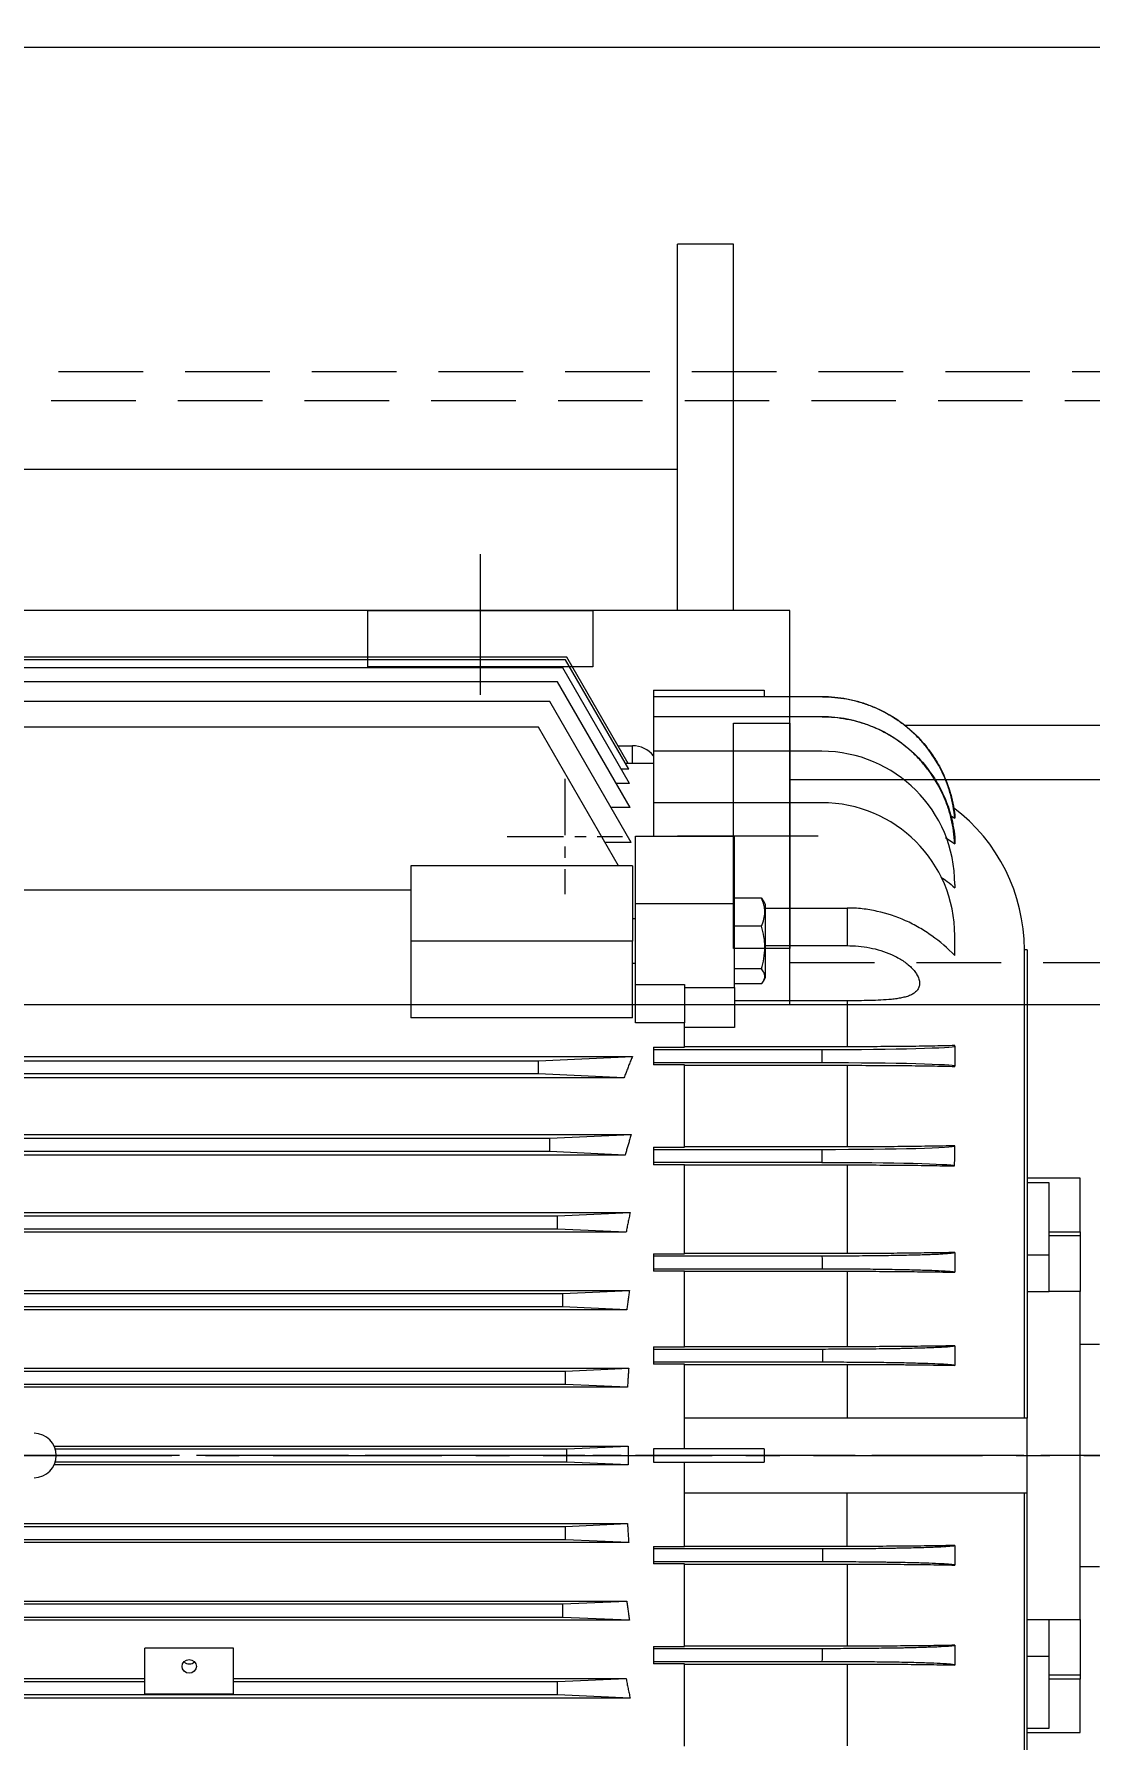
# Model space of a CAD drawing. Header units: inches. Extents: x -48 to 250, y -21 to 207.
# Drawn here: x 27.61 to 36.99, y 103.61 to 118.75 of the extents above; entities that cross this region are included whole.
import ezdxf

# ---------------------------------------------------------------- set-up
doc = ezdxf.new("R2010")
doc.units = ezdxf.units.IN
doc.header["$MEASUREMENT"] = 0
for name, pattern in [('CENTER', [2, 1.25, -0.25, 0.25, -0.25]), ('CENTERX2', [0.8, 0.5, -0.1, 0.1, -0.1]), ('HIDDEN', [0.375, 0.25, -0.125])]:
    doc.linetypes.add(name, pattern=pattern)
doc.layers.get('Defpoints').update_dxf_attribs({"lineweight": 5})
for name, color, linetype, lineweight in [('Centerline', 5, 'CENTERX2', 5), ('CL', 1, 'CENTER', 5), ('HID2', 3, 'HIDDEN', 5), ('TEXT', 104, 'Continuous', 5)]:
    doc.layers.add(name, color=color, linetype=linetype, lineweight=lineweight)
doc.styles.get("Standard").update_dxf_attribs({"font": 'arial.ttf'})
doc.dimstyles.new('STANDARD 2 PLCS$3', dxfattribs={"dimtxt": 1, "dimasz": 0.5, "dimexe": 0.18, "dimexo": 0.0625, "dimgap": 0.09, "dimtad": 0, "dimtih": 1, "dimtoh": 1, "dimzin": 4, "dimdsep": 46, "dimtxsty": 'Standard', "dimcen": 0.09, "dimaunit": 1, "dimadec": 0, "dimazin": 1, "dimtfac": 1, "dimtofl": 0, "dimtmove": 1, "dimatfit": 3, "dimfxl": 1, "dimtolj": 1, "dimtzin": 4, "dimarcsym": 0})

# ---------------------------------------------------------------- blocks, each defined once
blk = doc.blocks.new('Bolt Center')
at = {"layer": 'Centerline', "linetype": 'CENTERX2', "lineweight": 5}
for p, q in [((0, 0.512), (0, -0.512)), ((-0.512, 0), (0.512, 0))]:
    blk.add_line(p, q, dxfattribs=at)
blk = doc.blocks.new('HHI 286TS TOP VIEW')
at = {"color": 7, "linetype": 'Continuous', "lineweight": 5}
for p, q in [((878.205, 67.017), (867.17, 67.017)), ((878.196, 66.993), (867.178, 66.993)), ((878.17, 66.92), (867.204, 66.92)), ((878.762, 65.895), (878.17, 66.92)), ((878.756, 66.023), (878.196, 66.993)), ((878.751, 66.072), (878.205, 67.017)), ((878.125, 66.798), (867.25, 66.798)), ((878.769, 65.682), (878.125, 66.798)), ((878.055, 66.623), (867.319, 66.623)), ((878.777, 65.372), (878.055, 66.623)), ((878.975, 66.722), (878.975, 66.664)), ((878.975, 66.722), (879.959, 66.722)), ((878.975, 66.664), (878.975, 66.487)), ((880.476, 66.664), (878.975, 66.664)), ((879.959, 66.722), (879.959, 66.664)), ((880.477, 66.664), (880.476, 66.664)), ((878.975, 66.487), (878.975, 66.18)), ((880.472, 66.487), (878.975, 66.487)), ((877.954, 66.395), (867.421, 66.395)), ((878.664, 65.164), (877.954, 66.395)), ((878.659, 66.23), (878.79, 66.23)), ((878.79, 66.072), (878.79, 66.23)), ((878.975, 66.18), (878.975, 65.724)), ((880.471, 66.18), (878.975, 66.18)), ((878.756, 66.023), (878.688, 66.023)), ((878.751, 66.072), (878.728, 66.072)), ((878.975, 66.072), (878.751, 66.072)), ((878.762, 65.895), (878.646, 65.895)), ((878.975, 65.724), (878.975, 65.428)), ((880.471, 65.724), (878.975, 65.724)), ((878.769, 65.682), (878.599, 65.682)), ((881.614, 65.611), (881.652, 65.586)), ((881.652, 65.614), (881.652, 65.586)), ((878.817, 65.428), (879.695, 65.428)), ((878.817, 64.83), (878.817, 65.428)), ((879.695, 64.83), (879.695, 65.428)), ((881.569, 65.416), (881.652, 65.36)), ((881.652, 65.417), (881.652, 65.36)), ((878.777, 65.372), (878.544, 65.372)), ((876.821, 65.164), (876.821, 64.496)), ((878.79, 65.164), (876.821, 65.164)), ((878.79, 65.164), (878.79, 64.496)), ((881.652, 64.999), (881.652, 64.969)), ((876.821, 64.948), (868.553, 64.948)), ((878.817, 64.83), (879.695, 64.83)), ((878.817, 64.111), (878.817, 64.83)), ((879.935, 64.877), (879.695, 64.877)), ((879.695, 64.083), (879.695, 64.83)), ((879.935, 64.877), (879.951, 64.852)), ((879.971, 64.821), (879.952, 64.853)), ((879.971, 64.171), (879.971, 64.821)), ((878.817, 64.693), (878.79, 64.693)), ((879.971, 64.789), (880.695, 64.789)), ((880.695, 64.789), (880.695, 64.455)), ((878.79, 64.496), (876.821, 64.496)), ((876.821, 64.496), (876.821, 63.815)), ((878.79, 63.815), (878.79, 64.496)), ((879.935, 64.629), (879.695, 64.629)), ((881.652, 64.369), (881.652, 64.543)), ((879.971, 64.455), (880.695, 64.455)), ((882.294, 64.419), (882.27, 64.419)), ((882.27, 60.261), (882.27, 64.419)), ((882.294, 64.419), (882.294, 60.261)), ((878.79, 64.299), (878.817, 64.299)), ((879.935, 64.248), (879.695, 64.248)), ((878.817, 64.111), (879.25, 64.111)), ((878.817, 63.771), (878.817, 64.111)), ((879.25, 64.111), (879.25, 63.771)), ((879.25, 64.083), (879.695, 64.083)), ((879.935, 64.115), (879.695, 64.115)), ((879.695, 64.083), (879.695, 63.729)), ((879.952, 64.139), (879.971, 64.171)), ((880.695, 63.966), (879.695, 63.966)), ((880.695, 63.966), (880.695, 63.557)), ((878.79, 63.815), (876.821, 63.815)), ((879.25, 63.771), (878.817, 63.771)), ((879.25, 63.555), (879.25, 63.771)), ((879.695, 63.729), (879.25, 63.729)), ((866.586, 63.472), (878.789, 63.472)), ((877.954, 63.434), (878.789, 63.472)), ((878.975, 63.555), (879.25, 63.555)), ((878.975, 63.555), (878.975, 63.533)), ((878.975, 63.533), (880.471, 63.533)), ((878.975, 63.533), (878.975, 63.415)), ((880.695, 63.557), (879.25, 63.557)), ((880.471, 63.533), (880.471, 63.415)), ((881.652, 63.564), (881.652, 63.568)), ((881.652, 63.564), (881.652, 63.384)), ((867.421, 63.434), (877.954, 63.434)), ((877.954, 63.316), (867.421, 63.316)), ((877.954, 63.316), (877.954, 63.434)), ((878.714, 63.282), (877.954, 63.316)), ((880.471, 63.415), (878.975, 63.415)), ((878.975, 63.415), (878.975, 63.396)), ((879.25, 63.396), (878.975, 63.396)), ((879.25, 62.667), (879.25, 63.396)), ((879.25, 63.393), (880.695, 63.393)), ((880.695, 63.393), (880.695, 62.669)), ((881.652, 63.383), (881.652, 63.384)), ((878.714, 63.282), (866.66, 63.282)), ((866.597, 62.778), (878.777, 62.778)), ((867.319, 62.745), (878.055, 62.745)), ((878.055, 62.745), (878.777, 62.778)), ((878.055, 62.627), (878.055, 62.745)), ((881.652, 62.679), (881.652, 62.678)), ((878.725, 62.597), (866.65, 62.597)), ((878.055, 62.627), (867.319, 62.627)), ((878.725, 62.597), (878.055, 62.627)), ((878.975, 62.667), (878.975, 62.647)), ((878.975, 62.667), (879.25, 62.667)), ((878.975, 62.647), (878.975, 62.529)), ((878.975, 62.647), (880.471, 62.647)), ((880.471, 62.529), (878.975, 62.529)), ((878.975, 62.529), (878.975, 62.511)), ((880.695, 62.669), (879.25, 62.669)), ((880.471, 62.647), (880.471, 62.529)), ((881.652, 62.622), (881.652, 62.678)), ((879.25, 62.511), (878.975, 62.511)), ((879.25, 61.72), (879.25, 62.511)), ((879.25, 62.509), (880.695, 62.509)), ((880.695, 62.509), (880.695, 61.723)), ((882.766, 62.391), (882.294, 62.391)), ((882.766, 61.915), (882.766, 62.391)), ((882.49, 62.351), (882.294, 62.351)), ((882.49, 61.712), (882.49, 62.351)), ((866.606, 62.086), (878.769, 62.086)), ((878.125, 62.056), (878.769, 62.086)), ((867.25, 62.056), (878.125, 62.056)), ((878.125, 61.938), (867.25, 61.938)), ((878.125, 61.938), (878.125, 62.056)), ((878.733, 61.911), (878.125, 61.938)), ((878.733, 61.911), (866.642, 61.911)), ((882.49, 61.915), (882.766, 61.915)), ((882.766, 61.879), (882.49, 61.879)), ((882.766, 61.915), (882.766, 61.879)), ((882.766, 61.879), (882.766, 61.386)), ((878.975, 61.72), (878.975, 61.702)), ((878.975, 61.72), (879.25, 61.72)), ((878.975, 61.702), (880.472, 61.702)), ((878.975, 61.702), (878.975, 61.584)), ((880.695, 61.723), (879.25, 61.723)), ((881.652, 61.732), (881.652, 61.556)), ((882.294, 61.712), (882.49, 61.712)), ((882.49, 61.386), (882.49, 61.712)), ((878.975, 61.584), (878.975, 61.567)), ((880.475, 61.584), (878.975, 61.584)), ((879.25, 61.567), (878.975, 61.567)), ((879.25, 60.893), (879.25, 61.567)), ((879.25, 61.565), (880.695, 61.565)), ((880.695, 61.565), (880.695, 60.895)), ((866.612, 61.394), (878.762, 61.394)), ((867.204, 61.368), (878.17, 61.368)), ((878.17, 61.368), (878.762, 61.394)), ((878.17, 61.249), (878.17, 61.368)), ((882.294, 61.386), (882.49, 61.386)), ((882.766, 61.386), (882.49, 61.386)), ((882.766, 58.475), (882.766, 61.386)), ((878.739, 61.224), (866.635, 61.224)), ((878.17, 61.249), (867.204, 61.249)), ((878.739, 61.224), (878.17, 61.249)), ((878.975, 60.893), (878.975, 60.875)), ((878.975, 60.893), (879.25, 60.893)), ((878.975, 60.875), (880.476, 60.875)), ((878.975, 60.875), (878.975, 60.757)), ((880.695, 60.895), (879.25, 60.895)), ((880.476, 60.875), (880.477, 60.757)), ((881.652, 60.904), (881.652, 60.73)), ((882.937, 60.915), (882.766, 60.915)), ((878.975, 60.757), (878.975, 60.74)), ((880.477, 60.757), (878.975, 60.757)), ((879.25, 60.74), (878.975, 60.74)), ((879.25, 59.99), (879.25, 60.74)), ((879.25, 60.738), (880.695, 60.738)), ((880.695, 60.738), (880.695, 60.261)), ((866.618, 60.704), (878.756, 60.704)), ((867.178, 60.679), (878.196, 60.679)), ((878.196, 60.56), (867.178, 60.56)), ((878.196, 60.679), (878.756, 60.704)), ((878.196, 60.56), (878.196, 60.679)), ((878.745, 60.536), (878.196, 60.56)), ((878.745, 60.536), (872.995, 60.536)), ((882.294, 60.261), (879.25, 60.261)), ((882.294, 59.6), (882.294, 60.261)), ((873.653, 60.014), (878.751, 60.014)), ((873.662, 59.99), (878.205, 59.99)), ((878.205, 59.99), (878.751, 60.014)), ((878.205, 59.871), (878.205, 59.99)), ((879.959, 59.99), (878.975, 59.99)), ((878.975, 59.99), (878.975, 59.871)), ((879.959, 59.99), (879.959, 59.871)), ((878.751, 59.847), (873.653, 59.847)), ((878.205, 59.871), (873.662, 59.871)), ((878.751, 59.847), (878.205, 59.871)), ((878.975, 59.871), (879.959, 59.871)), ((879.25, 59.121), (879.25, 59.871)), ((879.25, 59.6), (882.294, 59.6)), ((880.695, 59.123), (880.695, 59.6)), ((882.27, 55.442), (882.27, 59.6)), ((882.294, 55.442), (882.294, 59.6)), ((867.178, 59.301), (878.196, 59.301)), ((872.995, 59.325), (878.745, 59.325)), ((878.196, 59.301), (878.745, 59.325)), ((878.196, 59.182), (878.196, 59.301)), ((878.756, 59.157), (866.618, 59.157)), ((878.196, 59.182), (867.178, 59.182)), ((878.756, 59.157), (878.196, 59.182)), ((878.975, 59.121), (878.975, 59.104)), ((878.975, 59.121), (879.25, 59.121)), ((878.975, 59.104), (880.477, 59.104)), ((878.975, 59.104), (878.975, 58.986)), ((880.695, 59.123), (879.25, 59.123)), ((880.477, 59.104), (880.476, 58.986)), ((881.652, 59.131), (881.652, 58.957)), ((878.975, 58.986), (878.975, 58.968)), ((880.476, 58.986), (878.975, 58.986)), ((879.25, 58.968), (878.975, 58.968)), ((879.25, 58.235), (879.25, 58.968)), ((879.25, 58.966), (880.695, 58.966)), ((880.695, 58.966), (880.695, 58.237)), ((882.766, 58.946), (882.937, 58.946)), ((866.635, 58.637), (878.739, 58.637)), ((867.204, 58.612), (878.17, 58.612)), ((878.17, 58.612), (878.739, 58.637)), ((878.17, 58.493), (878.17, 58.612)), ((878.762, 58.467), (866.612, 58.467)), ((878.17, 58.493), (867.204, 58.493)), ((878.762, 58.467), (878.17, 58.493)), ((882.294, 58.475), (882.49, 58.475)), ((882.49, 58.475), (882.766, 58.475)), ((882.49, 58.149), (882.49, 58.475)), ((882.766, 58.475), (882.766, 57.982)), ((874.459, 57.814), (874.459, 58.22)), ((875.246, 58.22), (874.459, 58.22)), ((875.246, 57.814), (875.246, 58.22)), ((878.975, 58.235), (878.975, 58.218)), ((878.975, 58.235), (879.25, 58.235)), ((878.975, 58.218), (880.475, 58.218)), ((878.975, 58.218), (878.975, 58.1)), ((880.695, 58.237), (879.25, 58.237)), ((881.652, 58.246), (881.652, 58.07)), ((882.294, 58.149), (882.49, 58.149)), ((882.49, 57.51), (882.49, 58.149)), ((878.975, 58.1), (878.975, 58.081)), ((880.472, 58.1), (878.975, 58.1)), ((879.25, 58.081), (878.975, 58.081)), ((879.25, 57.35), (879.25, 58.081)), ((879.25, 58.079), (880.695, 58.079)), ((880.695, 58.079), (880.695, 57.352)), ((870.916, 57.95), (874.459, 57.95)), ((870.916, 57.923), (874.459, 57.923)), ((875.246, 57.95), (878.733, 57.95)), ((875.246, 57.923), (878.125, 57.923)), ((878.125, 57.923), (878.733, 57.95)), ((878.125, 57.805), (878.125, 57.923)), ((882.49, 57.982), (882.766, 57.982)), ((882.766, 57.946), (882.49, 57.946)), ((882.766, 57.982), (882.766, 57.946)), ((882.766, 57.47), (882.766, 57.946)), ((878.769, 57.775), (866.606, 57.775)), ((878.125, 57.805), (867.25, 57.805)), ((874.459, 57.814), (875.246, 57.814)), ((878.769, 57.775), (878.125, 57.805)), ((882.294, 57.51), (882.49, 57.51)), ((882.294, 57.47), (882.766, 57.47))]:
    blk.add_line(p, q, dxfattribs=at)
at = {"color": 7, "linetype": 'Continuous', "lineweight": 5, "flags": 128}
blk.add_lwpolyline([(874.853, 57.997), (874.828, 58.002), (874.808, 58.015), (874.794, 58.035), (874.79, 58.058), (874.794, 58.081), (874.808, 58.101), (874.828, 58.114), (874.853, 58.118), (874.877, 58.114), (874.897, 58.101), (874.911, 58.081), (874.916, 58.058), (874.911, 58.035), (874.897, 58.015), (874.877, 58.002), (874.853, 57.997)], dxfattribs=at)
at = {"color": 7, "linetype": 'Continuous', "lineweight": 5}
for centre, radius, start, end in [((878.79, 65.993), 0.236, 38.4332, 90), ((880.471, 64.999), 1.181, 0, 90), ((880.471, 64.543), 1.181, 0, 90), ((880.695, 64.419), 1.575, 0, 53.1097), ((873.475, 59.93), 0.197, 270, 90), ((874.853, 58.144), 0.0644, 224.2755, 315.7245)]:
    blk.add_arc(centre, radius, start, end, dxfattribs=at)
for centre, start_param, end_param in [((880.471, 63.564), 4.712389, 6.283185), ((880.471, 63.384), 0, 1.570796), ((880.471, 62.678), 4.712389, 6.283185), ((880.471, 62.498), 0.054813, 1.570796)]:
    blk.add_ellipse(centre, major_axis=(1.181, 0), ratio=0.026186, start_param=start_param, end_param=end_param, dxfattribs=at)
for points, knots in [([(881.652, 65.586), (881.645, 65.66), (881.632, 65.731), (881.603, 65.836), (881.591, 65.871), (881.572, 65.922), (881.565, 65.939), (881.55, 65.973), (881.542, 65.99), (881.502, 66.071), (881.464, 66.133), (881.409, 66.206), (881.398, 66.221), (881.374, 66.249), (881.362, 66.263), (881.326, 66.304), (881.3, 66.329), (881.22, 66.403), (881.162, 66.447), (881.084, 66.495), (881.068, 66.505), (881.036, 66.522), (881.02, 66.531), (880.971, 66.555), (880.938, 66.57), (880.87, 66.596), (880.836, 66.608), (880.766, 66.628), (880.73, 66.637), (880.622, 66.657), (880.549, 66.664), (880.476, 66.664)], [0, 0, 0, 0, 0.125, 0.125, 0.1875, 0.1875, 0.21875, 0.21875, 0.25, 0.25, 0.375, 0.375, 0.40625, 0.40625, 0.4375, 0.4375, 0.5, 0.5, 0.625, 0.625, 0.65625, 0.65625, 0.6875, 0.6875, 0.75, 0.75, 0.8125, 0.8125, 0.875, 0.875, 1, 1, 1, 1]), ([(880.477, 66.664), (880.55, 66.664), (880.621, 66.657), (880.727, 66.638), (880.762, 66.63), (880.831, 66.61), (880.866, 66.599), (880.967, 66.56), (881.031, 66.529), (881.107, 66.482), (881.123, 66.472), (881.153, 66.452), (881.167, 66.442), (881.211, 66.409), (881.239, 66.387), (881.319, 66.315), (881.367, 66.263), (881.433, 66.178), (881.454, 66.148), (881.493, 66.087), (881.511, 66.056), (881.56, 65.961), (881.587, 65.895), (881.619, 65.791), (881.628, 65.756), (881.642, 65.685), (881.648, 65.65), (881.652, 65.614)], [0, 0, 0, 0, 0.125, 0.125, 0.1875, 0.1875, 0.25, 0.25, 0.375, 0.375, 0.40625, 0.40625, 0.4375, 0.4375, 0.5, 0.5, 0.625, 0.625, 0.6875, 0.6875, 0.75, 0.75, 0.875, 0.875, 0.9375, 0.9375, 1, 1, 1, 1]), ([(881.652, 65.36), (881.648, 65.435), (881.638, 65.509), (881.612, 65.618), (881.601, 65.654), (881.577, 65.725), (881.563, 65.761), (881.516, 65.863), (881.479, 65.928), (881.414, 66.019), (881.391, 66.049), (881.341, 66.106), (881.315, 66.134), (881.234, 66.211), (881.176, 66.257), (881.081, 66.318), (881.048, 66.338), (880.981, 66.372), (880.947, 66.388), (880.843, 66.429), (880.772, 66.451), (880.66, 66.472), (880.623, 66.478), (880.548, 66.485), (880.51, 66.487), (880.472, 66.487)], [0, 0, 0, 0, 0.125, 0.125, 0.1875, 0.1875, 0.25, 0.25, 0.375, 0.375, 0.4375, 0.4375, 0.5, 0.5, 0.625, 0.625, 0.6875, 0.6875, 0.75, 0.75, 0.875, 0.875, 0.9375, 0.9375, 1, 1, 1, 1]), ([(880.475, 66.487), (880.548, 66.487), (880.62, 66.48), (880.727, 66.46), (880.762, 66.452), (880.832, 66.432), (880.867, 66.42), (880.969, 66.381), (881.034, 66.349), (881.126, 66.292), (881.156, 66.271), (881.2, 66.238), (881.215, 66.227), (881.243, 66.203), (881.257, 66.191), (881.324, 66.13), (881.373, 66.077), (881.438, 65.99), (881.459, 65.96), (881.498, 65.898), (881.516, 65.866), (881.564, 65.769), (881.591, 65.702), (881.621, 65.597), (881.629, 65.561), (881.643, 65.489), (881.648, 65.453), (881.652, 65.417)], [0, 0, 0, 0, 0.125, 0.125, 0.1875, 0.1875, 0.25, 0.25, 0.375, 0.375, 0.4375, 0.4375, 0.46875, 0.46875, 0.5, 0.5, 0.625, 0.625, 0.6875, 0.6875, 0.75, 0.75, 0.875, 0.875, 0.9375, 0.9375, 1, 1, 1, 1]), ([(881.527, 65.063), (881.547, 65.051), (881.591, 65.023), (881.63, 64.988), (881.652, 64.969)], [0, 0, 0, 0, 0.43884, 1, 1, 1, 1]), ([(879.935, 64.629), (879.944, 64.649), (879.952, 64.669), (879.962, 64.71), (879.965, 64.731), (879.965, 64.763), (879.964, 64.774), (879.962, 64.794), (879.96, 64.805), (879.952, 64.836), (879.944, 64.856), (879.935, 64.877)], [0, 0, 0, 0, 0.25, 0.25, 0.5, 0.5, 0.625, 0.625, 0.75, 0.75, 1, 1, 1, 1]), ([(881.652, 64.369), (881.588, 64.433), (881.521, 64.491), (881.412, 64.568), (881.374, 64.592), (881.296, 64.637), (881.256, 64.658), (881.134, 64.713), (881.049, 64.741), (880.919, 64.769), (880.875, 64.777), (880.785, 64.787), (880.74, 64.789), (880.695, 64.789)], [0, 0, 0, 0, 0.25, 0.25, 0.375, 0.375, 0.5, 0.5, 0.75, 0.75, 0.875, 0.875, 1, 1, 1, 1]), ([(879.935, 64.248), (879.944, 64.279), (879.952, 64.31), (879.962, 64.374), (879.965, 64.406), (879.965, 64.454), (879.964, 64.47), (879.962, 64.503), (879.96, 64.518), (879.952, 64.566), (879.944, 64.597), (879.935, 64.629)], [0, 0, 0, 0, 0.25, 0.25, 0.5, 0.5, 0.625, 0.625, 0.75, 0.75, 1, 1, 1, 1]), ([(880.695, 64.455), (880.763, 64.455), (880.83, 64.449), (880.929, 64.43), (880.962, 64.422), (881.027, 64.402), (881.059, 64.39), (881.121, 64.363), (881.151, 64.347), (881.208, 64.311), (881.234, 64.291), (881.269, 64.258), (881.28, 64.246), (881.3, 64.222), (881.309, 64.21), (881.32, 64.19), (881.323, 64.184), (881.329, 64.171), (881.331, 64.165), (881.335, 64.152), (881.337, 64.145), (881.339, 64.133), (881.339, 64.127), (881.339, 64.108), (881.337, 64.097), (881.33, 64.076), (881.324, 64.066), (881.313, 64.053), (881.309, 64.049), (881.3, 64.041), (881.296, 64.037), (881.281, 64.027), (881.27, 64.021), (881.247, 64.01), (881.234, 64.006), (881.208, 63.998), (881.194, 63.995), (881.166, 63.989), (881.151, 63.986), (881.122, 63.982), (881.106, 63.98), (881.06, 63.975), (881.028, 63.973), (880.964, 63.97), (880.931, 63.969), (880.865, 63.967), (880.831, 63.967), (880.763, 63.966), (880.729, 63.966), (880.695, 63.966)], [0, 0, 0, 0, 0.125, 0.125, 0.1875, 0.1875, 0.25, 0.25, 0.3125, 0.3125, 0.375, 0.375, 0.40625, 0.40625, 0.4375, 0.4375, 0.453125, 0.453125, 0.46875, 0.46875, 0.484375, 0.484375, 0.5, 0.5, 0.53125, 0.53125, 0.5625, 0.5625, 0.578125, 0.578125, 0.59375, 0.59375, 0.625, 0.625, 0.65625, 0.65625, 0.6875, 0.6875, 0.71875, 0.71875, 0.75, 0.75, 0.8125, 0.8125, 0.875, 0.875, 0.9375, 0.9375, 1, 1, 1, 1]), ([(879.935, 64.115), (879.944, 64.126), (879.952, 64.137), (879.962, 64.159), (879.965, 64.17), (879.965, 64.187), (879.964, 64.193), (879.962, 64.204), (879.96, 64.21), (879.952, 64.226), (879.944, 64.237), (879.935, 64.248)], [0, 0, 0, 0, 0.25, 0.25, 0.5, 0.5, 0.625, 0.625, 0.75, 0.75, 1, 1, 1, 1]), ([(878.789, 63.472), (878.784, 63.46), (878.774, 63.435), (878.758, 63.397), (878.744, 63.358), (878.729, 63.32), (878.719, 63.295), (878.714, 63.282)], [0, 0, 0, 0, 0.2010999, 0.4016477, 0.6016456, 0.8010957, 1, 1, 1, 1]), ([(881.652, 63.568), (881.588, 63.567), (881.521, 63.565), (881.412, 63.563), (881.374, 63.562), (881.296, 63.561), (881.256, 63.561), (881.134, 63.559), (881.049, 63.559), (880.919, 63.558), (880.875, 63.558), (880.785, 63.557), (880.74, 63.557), (880.695, 63.557)], [0, 0, 0, 0, 0.25, 0.25, 0.375, 0.375, 0.5, 0.5, 0.75, 0.75, 0.875, 0.875, 1, 1, 1, 1]), ([(880.695, 63.393), (880.784, 63.393), (880.872, 63.393), (881.001, 63.392), (881.043, 63.392), (881.128, 63.391), (881.17, 63.391), (881.292, 63.39), (881.37, 63.389), (881.48, 63.387), (881.516, 63.386), (881.586, 63.385), (881.619, 63.384), (881.652, 63.383)], [0, 0, 0, 0, 0.25, 0.25, 0.375, 0.375, 0.5, 0.5, 0.75, 0.75, 0.875, 0.875, 1, 1, 1, 1]), ([(878.777, 62.778), (878.774, 62.766), (878.767, 62.742), (878.756, 62.706), (878.745, 62.67), (878.735, 62.633), (878.728, 62.609), (878.725, 62.597)], [0, 0, 0, 0, 0.200776, 0.401161, 0.601159, 0.800772, 1, 1, 1, 1]), ([(881.652, 62.679), (881.586, 62.677), (881.516, 62.676), (881.405, 62.674), (881.367, 62.674), (881.308, 62.673), (881.288, 62.672), (881.248, 62.672), (881.228, 62.672), (881.125, 62.671), (881.042, 62.67), (880.914, 62.669), (880.871, 62.669), (880.783, 62.669), (880.739, 62.669), (880.695, 62.669)], [0, 0, 0, 0, 0.25, 0.25, 0.375, 0.375, 0.4375, 0.4375, 0.5, 0.5, 0.75, 0.75, 0.875, 0.875, 1, 1, 1, 1]), ([(881.65, 62.5), (881.65, 62.51), (881.651, 62.531), (881.651, 62.562), (881.652, 62.592), (881.652, 62.612), (881.652, 62.622)], [0, 0, 0, 0, 0.254832, 0.506442, 0.754831, 1, 1, 1, 1]), ([(880.695, 62.509), (880.783, 62.509), (880.869, 62.509), (880.996, 62.508), (881.038, 62.508), (881.101, 62.507), (881.122, 62.507), (881.163, 62.507), (881.184, 62.507), (881.286, 62.506), (881.364, 62.505), (881.512, 62.502), (881.583, 62.501), (881.65, 62.5)], [0, 0, 0, 0, 0.25, 0.25, 0.375, 0.375, 0.4375, 0.4375, 0.5, 0.5, 0.75, 0.75, 1, 1, 1, 1]), ([(878.769, 62.086), (878.766, 62.071), (878.759, 62.042), (878.75, 61.998), (878.741, 61.955), (878.736, 61.925), (878.733, 61.911)], [0, 0, 0, 0, 0.250629, 0.500836, 0.750625, 1, 1, 1, 1]), ([(880.472, 61.702), (880.548, 61.702), (880.622, 61.702), (880.732, 61.703), (880.768, 61.703), (880.84, 61.704), (880.876, 61.704), (880.981, 61.705), (881.047, 61.706), (881.141, 61.708), (881.172, 61.708), (881.231, 61.709), (881.259, 61.71), (881.341, 61.712), (881.389, 61.713), (881.455, 61.716), (881.475, 61.717), (881.513, 61.718), (881.53, 61.719), (881.577, 61.722), (881.601, 61.724), (881.628, 61.727), (881.635, 61.728), (881.646, 61.73), (881.65, 61.731), (881.652, 61.732)], [0, 0, 0, 0, 0.125, 0.125, 0.1875, 0.1875, 0.25, 0.25, 0.375, 0.375, 0.4375, 0.4375, 0.5, 0.5, 0.625, 0.625, 0.6875, 0.6875, 0.75, 0.75, 0.875, 0.875, 0.9375, 0.9375, 1, 1, 1, 1]), ([(881.652, 61.732), (881.584, 61.73), (881.513, 61.729), (881.363, 61.727), (881.285, 61.726), (881.121, 61.724), (881.037, 61.724), (880.868, 61.723), (880.782, 61.723), (880.695, 61.723)], [0, 0, 0, 0, 0.25, 0.25, 0.5, 0.5, 0.75, 0.75, 1, 1, 1, 1]), ([(881.652, 61.556), (881.645, 61.558), (881.631, 61.56), (881.601, 61.563), (881.589, 61.563), (881.563, 61.565), (881.548, 61.566), (881.499, 61.569), (881.461, 61.57), (881.395, 61.573), (881.372, 61.573), (881.335, 61.574), (881.322, 61.575), (881.296, 61.575), (881.283, 61.576), (881.216, 61.577), (881.158, 61.578), (881.081, 61.58), (881.066, 61.58), (881.034, 61.58), (881.017, 61.581), (880.968, 61.581), (880.935, 61.582), (880.834, 61.583), (880.764, 61.583), (880.657, 61.584), (880.621, 61.584), (880.548, 61.584), (880.512, 61.584), (880.475, 61.584)], [0, 0, 0, 0, 0.125, 0.125, 0.1875, 0.1875, 0.25, 0.25, 0.375, 0.375, 0.4375, 0.4375, 0.46875, 0.46875, 0.5, 0.5, 0.625, 0.625, 0.65625, 0.65625, 0.6875, 0.6875, 0.75, 0.75, 0.875, 0.875, 0.9375, 0.9375, 1, 1, 1, 1]), ([(880.695, 61.565), (880.782, 61.565), (880.868, 61.565), (881.036, 61.564), (881.12, 61.563), (881.284, 61.562), (881.362, 61.561), (881.512, 61.559), (881.584, 61.557), (881.652, 61.556)], [0, 0, 0, 0, 0.25, 0.25, 0.5, 0.5, 0.75, 0.75, 1, 1, 1, 1]), ([(878.762, 61.394), (878.76, 61.38), (878.756, 61.352), (878.75, 61.309), (878.745, 61.266), (878.741, 61.238), (878.739, 61.224)], [0, 0, 0, 0, 0.250399, 0.50053, 0.750395, 1, 1, 1, 1]), ([(880.476, 60.875), (880.549, 60.875), (880.622, 60.876), (880.729, 60.876), (880.764, 60.876), (880.817, 60.877), (880.835, 60.877), (880.87, 60.877), (880.887, 60.877), (880.972, 60.878), (881.037, 60.879), (881.114, 60.88), (881.13, 60.881), (881.16, 60.881), (881.175, 60.881), (881.219, 60.882), (881.246, 60.883), (881.327, 60.885), (881.376, 60.886), (881.431, 60.888), (881.441, 60.888), (881.462, 60.889), (881.472, 60.89), (881.5, 60.891), (881.518, 60.892), (881.55, 60.893), (881.565, 60.894), (881.591, 60.896), (881.602, 60.897), (881.632, 60.9), (881.645, 60.902), (881.652, 60.904)], [0, 0, 0, 0, 0.125, 0.125, 0.1875, 0.1875, 0.21875, 0.21875, 0.25, 0.25, 0.375, 0.375, 0.40625, 0.40625, 0.4375, 0.4375, 0.5, 0.5, 0.625, 0.625, 0.65625, 0.65625, 0.6875, 0.6875, 0.75, 0.75, 0.8125, 0.8125, 0.875, 0.875, 1, 1, 1, 1]), ([(881.652, 60.904), (881.583, 60.902), (881.512, 60.901), (881.361, 60.899), (881.283, 60.898), (881.16, 60.897), (881.119, 60.896), (881.036, 60.896), (880.994, 60.896), (880.867, 60.895), (880.782, 60.895), (880.695, 60.895)], [0, 0, 0, 0, 0.25, 0.25, 0.5, 0.5, 0.625, 0.625, 0.75, 0.75, 1, 1, 1, 1]), ([(881.652, 60.73), (881.644, 60.732), (881.629, 60.733), (881.598, 60.736), (881.586, 60.737), (881.559, 60.739), (881.544, 60.74), (881.494, 60.742), (881.456, 60.744), (881.401, 60.746), (881.39, 60.746), (881.366, 60.747), (881.354, 60.747), (881.317, 60.748), (881.292, 60.749), (881.212, 60.751), (881.154, 60.752), (881.062, 60.753), (881.03, 60.754), (880.966, 60.755), (880.933, 60.755), (880.833, 60.756), (880.764, 60.756), (880.657, 60.757), (880.622, 60.757), (880.55, 60.757), (880.514, 60.757), (880.477, 60.757)], [0, 0, 0, 0, 0.125, 0.125, 0.1875, 0.1875, 0.25, 0.25, 0.375, 0.375, 0.40625, 0.40625, 0.4375, 0.4375, 0.5, 0.5, 0.625, 0.625, 0.6875, 0.6875, 0.75, 0.75, 0.875, 0.875, 0.9375, 0.9375, 1, 1, 1, 1]), ([(880.695, 60.738), (880.782, 60.738), (880.867, 60.738), (881.035, 60.737), (881.118, 60.737), (881.22, 60.736), (881.241, 60.736), (881.281, 60.735), (881.301, 60.735), (881.36, 60.734), (881.398, 60.734), (881.511, 60.732), (881.583, 60.731), (881.652, 60.73)], [0, 0, 0, 0, 0.25, 0.25, 0.5, 0.5, 0.5625, 0.5625, 0.625, 0.625, 0.75, 0.75, 1, 1, 1, 1]), ([(878.756, 60.704), (878.755, 60.69), (878.753, 60.662), (878.75, 60.62), (878.748, 60.578), (878.746, 60.55), (878.745, 60.536)], [0, 0, 0, 0, 0.250195, 0.500258, 0.750191, 1, 1, 1, 1]), ([(878.751, 60.014), (878.75, 60), (878.75, 59.972), (878.75, 59.93), (878.75, 59.889), (878.75, 59.861), (878.751, 59.847)], [0, 0, 0, 0, 0.250002, 0.5, 0.749998, 1, 1, 1, 1]), ([(878.745, 59.325), (878.746, 59.311), (878.748, 59.283), (878.75, 59.241), (878.753, 59.199), (878.755, 59.171), (878.756, 59.157)], [0, 0, 0, 0, 0.249809, 0.499742, 0.749805, 1, 1, 1, 1]), ([(880.477, 59.104), (880.55, 59.104), (880.621, 59.104), (880.727, 59.104), (880.762, 59.105), (880.831, 59.105), (880.866, 59.105), (880.967, 59.106), (881.031, 59.107), (881.107, 59.108), (881.123, 59.109), (881.153, 59.109), (881.167, 59.11), (881.211, 59.11), (881.239, 59.111), (881.319, 59.113), (881.367, 59.114), (881.433, 59.116), (881.454, 59.117), (881.493, 59.119), (881.511, 59.12), (881.56, 59.122), (881.587, 59.124), (881.619, 59.127), (881.628, 59.127), (881.642, 59.129), (881.648, 59.13), (881.652, 59.131)], [0, 0, 0, 0, 0.125, 0.125, 0.1875, 0.1875, 0.25, 0.25, 0.375, 0.375, 0.40625, 0.40625, 0.4375, 0.4375, 0.5, 0.5, 0.625, 0.625, 0.6875, 0.6875, 0.75, 0.75, 0.875, 0.875, 0.9375, 0.9375, 1, 1, 1, 1]), ([(881.652, 59.131), (881.583, 59.13), (881.439, 59.127), (881.283, 59.126), (881.18, 59.125), (881.16, 59.125), (881.118, 59.124), (881.098, 59.124), (881.035, 59.124), (880.993, 59.123), (880.867, 59.123), (880.782, 59.123), (880.695, 59.123)], [0, 0, 0, 0, 0.25, 0.5, 0.5, 0.5625, 0.5625, 0.625, 0.625, 0.75, 0.75, 1, 1, 1, 1]), ([(881.652, 58.957), (881.645, 58.959), (881.632, 58.961), (881.603, 58.964), (881.591, 58.965), (881.572, 58.966), (881.565, 58.967), (881.55, 58.968), (881.542, 58.968), (881.502, 58.97), (881.464, 58.972), (881.409, 58.974), (881.398, 58.974), (881.374, 58.975), (881.362, 58.975), (881.326, 58.976), (881.3, 58.977), (881.22, 58.979), (881.162, 58.98), (881.084, 58.981), (881.068, 58.981), (881.036, 58.982), (881.02, 58.982), (880.971, 58.983), (880.938, 58.983), (880.87, 58.984), (880.836, 58.984), (880.766, 58.985), (880.73, 58.985), (880.622, 58.985), (880.549, 58.986), (880.476, 58.986)], [0, 0, 0, 0, 0.125, 0.125, 0.1875, 0.1875, 0.21875, 0.21875, 0.25, 0.25, 0.375, 0.375, 0.40625, 0.40625, 0.4375, 0.4375, 0.5, 0.5, 0.625, 0.625, 0.65625, 0.65625, 0.6875, 0.6875, 0.75, 0.75, 0.8125, 0.8125, 0.875, 0.875, 1, 1, 1, 1]), ([(880.695, 58.966), (880.782, 58.966), (880.867, 58.966), (881.036, 58.965), (881.119, 58.965), (881.242, 58.963), (881.282, 58.963), (881.36, 58.962), (881.399, 58.962), (881.512, 58.96), (881.583, 58.959), (881.652, 58.957)], [0, 0, 0, 0, 0.25, 0.25, 0.5, 0.5, 0.625, 0.625, 0.75, 0.75, 1, 1, 1, 1]), ([(878.739, 58.637), (878.741, 58.623), (878.745, 58.595), (878.75, 58.552), (878.756, 58.509), (878.76, 58.481), (878.762, 58.467)], [0, 0, 0, 0, 0.249605, 0.49947, 0.749601, 1, 1, 1, 1]), ([(880.475, 58.218), (880.548, 58.218), (880.62, 58.218), (880.727, 58.219), (880.762, 58.219), (880.832, 58.219), (880.867, 58.22), (880.969, 58.221), (881.034, 58.222), (881.126, 58.223), (881.156, 58.224), (881.2, 58.224), (881.215, 58.225), (881.243, 58.225), (881.257, 58.226), (881.324, 58.227), (881.373, 58.229), (881.438, 58.231), (881.459, 58.232), (881.498, 58.233), (881.516, 58.234), (881.564, 58.237), (881.591, 58.238), (881.621, 58.241), (881.629, 58.242), (881.643, 58.244), (881.648, 58.245), (881.652, 58.246)], [0, 0, 0, 0, 0.125, 0.125, 0.1875, 0.1875, 0.25, 0.25, 0.375, 0.375, 0.4375, 0.4375, 0.46875, 0.46875, 0.5, 0.5, 0.625, 0.625, 0.6875, 0.6875, 0.75, 0.75, 0.875, 0.875, 0.9375, 0.9375, 1, 1, 1, 1]), ([(881.652, 58.246), (881.584, 58.244), (881.512, 58.243), (881.362, 58.241), (881.284, 58.24), (881.12, 58.239), (881.037, 58.238), (880.868, 58.237), (880.782, 58.237), (880.695, 58.237)], [0, 0, 0, 0, 0.25, 0.25, 0.5, 0.5, 0.75, 0.75, 1, 1, 1, 1]), ([(881.652, 58.07), (881.648, 58.072), (881.638, 58.074), (881.612, 58.077), (881.601, 58.078), (881.577, 58.08), (881.563, 58.081), (881.516, 58.083), (881.479, 58.085), (881.414, 58.088), (881.391, 58.088), (881.341, 58.09), (881.315, 58.091), (881.234, 58.093), (881.176, 58.094), (881.081, 58.095), (881.048, 58.096), (880.981, 58.097), (880.947, 58.097), (880.843, 58.098), (880.772, 58.099), (880.66, 58.099), (880.623, 58.1), (880.548, 58.1), (880.51, 58.1), (880.472, 58.1)], [0, 0, 0, 0, 0.125, 0.125, 0.1875, 0.1875, 0.25, 0.25, 0.375, 0.375, 0.4375, 0.4375, 0.5, 0.5, 0.625, 0.625, 0.6875, 0.6875, 0.75, 0.75, 0.875, 0.875, 0.9375, 0.9375, 1, 1, 1, 1]), ([(880.695, 58.079), (880.782, 58.079), (880.868, 58.079), (880.995, 58.079), (881.037, 58.078), (881.121, 58.078), (881.162, 58.077), (881.285, 58.076), (881.364, 58.075), (881.513, 58.073), (881.584, 58.072), (881.652, 58.07)], [0, 0, 0, 0, 0.25, 0.25, 0.375, 0.375, 0.5, 0.5, 0.75, 0.75, 1, 1, 1, 1]), ([(878.733, 57.95), (878.736, 57.936), (878.741, 57.906), (878.75, 57.863), (878.759, 57.819), (878.766, 57.79), (878.769, 57.775)], [0, 0, 0, 0, 0.2493752, 0.4991643, 0.7493713, 1, 1, 1, 1])]:
    blk.add_open_spline(points, degree=3, knots=knots, dxfattribs=at)
for points in [[(880.472, 61.702), (880.473, 61.663), (880.474, 61.623), (880.475, 61.584)], [(880.475, 58.218), (880.474, 58.179), (880.473, 58.139), (880.472, 58.1)]]:
    blk.add_open_spline(points, degree=3, dxfattribs=at)
at = {"layer": 'Centerline', "lineweight": 5, "ltscale": 1.5}
blk.add_line((886.766, 59.93), (859.303, 59.93), dxfattribs=at)
at = {"lineweight": 5, "ltscale": 1.5}
blk.add_blockref('Bolt Center', (878.189, 65.423), dxfattribs=at)
blk = doc.blocks.new('MOTOR BASE No Hidden')
at = {"lineweight": 5}
for p, q in [((14, 7.5), (14, 10.75)), ((14.5, 10.75), (14, 10.75)), ((14.5, 7.5), (14.5, 10.75)), ((15, 4), (15, 7.5)), ((15, 4), (0, 4))]:
    blk.add_line(p, q, dxfattribs=at)
at = {"color": 7, "lineweight": 5}
for p, q in [((14, 8.75), (7.75, 8.75)), ((15, 7.5), (0, 7.5)), ((27, 4), (15, 4))]:
    blk.add_line(p, q, dxfattribs=at)
at = {"color": 7, "linetype": 'Continuous', "lineweight": 5}
blk.add_line((15, 6), (27, 6), dxfattribs=at)
at = {"lineweight": 5}
for points in [[(13.25, 7), (11.25, 7), (11.25, 7.5), (13.25, 7.5)], [(15, 6.5), (15, 4.5), (14.5, 4.5), (14.5, 6.5)]]:
    blk.add_lwpolyline(points, close=True, dxfattribs=at)
at = {"layer": 'CL', "color": 5, "lineweight": 5}
for p, q in [((12.25, 8), (12.25, 6.5)), ((14, 5.5), (15.5, 5.5)), ((27, 0), (-1.566, 0))]:
    blk.add_line(p, q, dxfattribs=at)
at = {"layer": 'HID2', "color": 7, "linetype": 'HIDDEN', "lineweight": 5, "ltscale": 3}
blk.add_line((15, 4.375), (27, 4.375), dxfattribs=at)
blk = doc.blocks.new('*D65')
at = {"layer": 'Defpoints', "color": 0, "linetype": 'Continuous', "ltscale": 3, "transparency": 16777216}
for p in [(48.308, 110.922), (53.723, 101.348)]:
    blk.add_point(p, dxfattribs=at)
at = {"layer": 'TEXT', "color": 0, "linetype": 'Continuous', "lineweight": -2, "ltscale": 3, "transparency": 16777216}
for p, q in [((37.187, 129.7), (37.687, 129.7)), ((37.687, 129.7), (48.062, 111.358)), ((50.926, 106.135), (51.106, 106.135)), ((51.016, 106.045), (51.016, 106.225))]:
    blk.add_line(p, q, dxfattribs=at)
at = {"layer": 'TEXT', "color": 0, "linetype": 'Continuous', "ltscale": 3, "transparency": 16777216}
blk.add_solid([(48.134, 111.399), (47.989, 111.317), (48.308, 110.922)], dxfattribs=at)
at = {"layer": 'TEXT', "color": 0, "linetype": 'Continuous', "lineweight": 5, "ltscale": 3, "transparency": 16777216, "insert": (32.638, 129.7), "char_height": 2, "attachment_point": 5}
blk.add_mtext('\\A1;∅11.00', dxfattribs=at)
blk = doc.blocks.new('*D66')
at = {"layer": 'Defpoints', "color": 0, "linetype": 'Continuous', "ltscale": 3, "transparency": 16777216}
for p in [(49.327, 108.615), (52.704, 103.656)]:
    blk.add_point(p, dxfattribs=at)
at = {"layer": 'TEXT', "color": 0, "linetype": 'Continuous', "lineweight": -2, "ltscale": 3, "transparency": 16777216}
for p, q in [((37.788, 124.827), (38.288, 124.827)), ((38.288, 124.827), (49.046, 109.028)), ((50.926, 106.135), (51.106, 106.135)), ((51.016, 106.045), (51.016, 106.225))]:
    blk.add_line(p, q, dxfattribs=at)
at = {"layer": 'TEXT', "color": 0, "linetype": 'Continuous', "ltscale": 3, "transparency": 16777216}
blk.add_solid([(49.115, 109.075), (48.977, 108.981), (49.327, 108.615)], dxfattribs=at)
at = {"layer": 'TEXT', "color": 0, "linetype": 'Continuous', "lineweight": 5, "ltscale": 3, "transparency": 16777216, "insert": (29.63, 124.827), "char_height": 2, "attachment_point": 5}
blk.add_mtext('\\A1;∅6.00 INLET', dxfattribs=at)
blk = doc.blocks.new('*D67')
at = {"layer": 'Defpoints', "color": 0, "linetype": 'Continuous', "ltscale": 3, "transparency": 16777216}
for p in [(54.1, 109.748), (47.931, 102.523)]:
    blk.add_point(p, dxfattribs=at)
at = {"layer": 'TEXT', "color": 0, "linetype": 'Continuous', "lineweight": -2, "ltscale": 3, "transparency": 16777216}
for p, q in [((50.926, 106.135), (51.106, 106.135)), ((51.016, 106.045), (51.016, 106.225)), ((36.646, 89.304), (47.607, 102.142)), ((36.146, 89.304), (36.646, 89.304))]:
    blk.add_line(p, q, dxfattribs=at)
at = {"layer": 'TEXT', "color": 0, "linetype": 'Continuous', "ltscale": 3, "transparency": 16777216}
blk.add_solid([(47.543, 102.197), (47.67, 102.088), (47.931, 102.523)], dxfattribs=at)
at = {"layer": 'TEXT', "color": 0, "linetype": 'Continuous', "lineweight": 5, "ltscale": 3, "transparency": 16777216, "insert": (29.324, 89.304), "char_height": 2, "attachment_point": 5}
blk.add_mtext('\\A1;∅9.50 B.C.', dxfattribs=at)

msp = doc.modelspace()

# ---------------------------------------------------------------- linework, layer by layer
at = {"color": 7, "linetype": 'Continuous', "lineweight": 5}
for p, q in [((13.206, 118.635), (55.116, 118.635)), ((51.714, 112.615), (35.347, 112.615))]:
    msp.add_line(p, q, dxfattribs=at)
at = {"layer": 'Centerline', "lineweight": 5, "ltscale": 3}
msp.add_line((5.735, 106.135), (82.146, 106.135), dxfattribs=at)
at = {"layer": 'HID2', "color": 7, "linetype": 'HIDDEN', "lineweight": 5, "ltscale": 3}
for p, q in [((13.206, 115.755), (53.266, 115.755)), ((53.266, 115.495), (13.206, 115.495))]:
    msp.add_line(p, q, dxfattribs=at)

# ---------------------------------------------------------------- block references
at = {"color": 7, "linetype": 'Continuous', "lineweight": 5}
msp.add_blockref('MOTOR BASE No Hidden', (19.326, 106.135), dxfattribs=at)
at = {"color": 7, "lineweight": 5}
msp.add_blockref('HHI 286TS TOP VIEW', (-845.862, 46.205), dxfattribs=at)

# ---------------------------------------------------------------- dimensions: what is measured, and where the dimension line sits
at = {"layer": 'TEXT', "color": 7, "linetype": 'Continuous', "lineweight": 5, "ltscale": 3}
dim = msp.add_diameter_dim_2p(p1=(53.723, 101.348), p2=(48.308, 110.922), dimstyle='STANDARD 2 PLCS$3', override={"dimtxt": 2, "dimtmove": 0}, dxfattribs=at)
dim.commit()
dim.dimension.update_dxf_attribs({"geometry": '*D65', "text_midpoint": (32.638, 129.7), "dimtype": 163})
for p1, p2, text, picture, middle in [((52.704, 103.656), (49.327, 108.615), '<> INLET', '*D66', (38.288, 124.827)), ((54.1, 109.748), (47.931, 102.523), '<> B.C.', '*D67', (36.646, 89.304))]:
    dim = msp.add_diameter_dim_2p(p1=p1, p2=p2, text=text, dimstyle='STANDARD 2 PLCS$3', override={"dimtxt": 2}, dxfattribs=at)
    dim.commit()
    dim.dimension.update_dxf_attribs({"geometry": picture, "text_midpoint": middle, "dimtype": 163})

doc.saveas('drawing.dxf')
